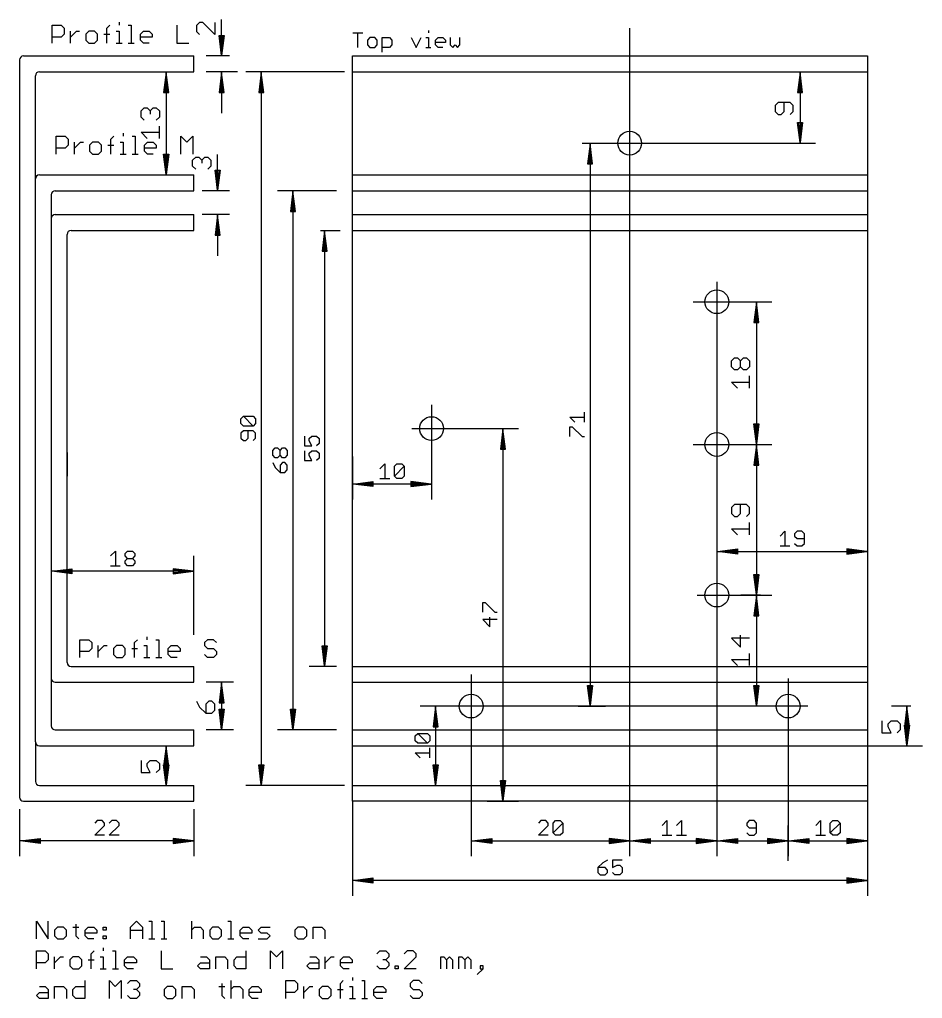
# Model space of a CAD drawing. Extents: x -27 to 87, y -25 to 99.
import ezdxf

# ---------------------------------------------------------------- set-up
doc = ezdxf.new("R2010")
doc.units = 0
for name, color, linetype in [('114', 213, 'CONTINUOUS'), ('20', 7, 'CONTINUOUS'), ('47', 140, 'CONTINUOUS')]:
    doc.layers.add(name, color=color, linetype=linetype)

msp = doc.modelspace()

# ---------------------------------------------------------------- linework, layer by layer
at = {"layer": '114'}
for p, q in [((15.0762, 96.9254), (16.309, 96.9254)), ((15.6926, 95.0762), (15.6926, 96.9254)), ((17.226, 96.309), (16.9178, 96.0008)), ((17.8424, 96.309), (17.226, 96.309)), ((18.1506, 96.0008), (17.8424, 96.309)), ((18.7593, 94.4598), (18.7593, 96.309)), ((18.7593, 96.309), (19.6839, 96.309)), ((19.6839, 96.309), (19.9921, 96.0008)), ((22.4425, 96.309), (23.0589, 95.0762)), ((23.0589, 95.0762), (23.6753, 96.309)), ((24.2841, 96.309), (24.5923, 96.309)), ((24.5923, 97.2336), (24.5923, 96.9254)), ((24.5923, 96.309), (24.5923, 95.0762)), ((25.5118, 96.0008), (25.82, 96.309)), ((25.82, 96.309), (26.4364, 96.309)), ((26.4364, 96.309), (26.7446, 96.0008)), ((27.3533, 96.309), (27.3533, 95.3844)), ((28.5861, 95.3844), (28.5861, 96.309)), ((16.9178, 96.0008), (16.9178, 95.3844)), ((16.9178, 95.3844), (17.226, 95.0762)), ((17.226, 95.0762), (17.8424, 95.0762)), ((17.8424, 95.0762), (18.1506, 95.3844)), ((18.1506, 95.3844), (18.1506, 96.0008)), ((19.6839, 95.0762), (18.7593, 95.0762)), ((19.9921, 95.3844), (19.6839, 95.0762)), ((19.9921, 96.0008), (19.9921, 95.3844)), ((24.2841, 95.0762), (24.9005, 95.0762)), ((25.5118, 95.3844), (25.5118, 96.0008)), ((26.7446, 95.6926), (25.5118, 95.6926)), ((25.82, 95.0762), (25.5118, 95.3844)), ((26.4364, 95.0762), (25.82, 95.0762)), ((26.7446, 96.0008), (26.7446, 95.6926)), ((27.3533, 95.3844), (27.6615, 95.0762)), ((27.6615, 95.0762), (27.9697, 95.3844)), ((27.9697, 95.3844), (28.2779, 95.0762)), ((28.2779, 95.0762), (28.5861, 95.3844))]:
    msp.add_line(p, q, dxfattribs=at)
at = {"layer": '20'}
for p, q in [((-26.5, 94), (-5, 94)), ((-5, 92), (-5, 94)), ((15, 92), (15, 94)), ((15, 94), (80, 94)), ((80, 94), (80, 92)), ((-27, 93.5), (-27, 0.5)), ((-25, 78.5), (-25, 91.5)), ((-24.5, 92), (-5, 92)), ((15, 2), (15, 92)), ((15, 92), (80, 92)), ((80, 92), (80, 2)), ((-25, 7.5), (-25, 78.5)), ((-24.5, 79), (-5, 79)), ((-5, 77), (-5, 79)), ((15, 79), (80, 79)), ((-22.5, 77), (-5, 77)), ((15, 77), (80, 77)), ((-23, 76.5), (-23, 73.5)), ((-23, 73.5), (-23, 15.5)), ((-22.5, 74), (-5, 74)), ((-5, 72), (-5, 74)), ((15, 74), (80, 74)), ((-20.5, 72), (-5, 72)), ((15, 72), (80, 72)), ((-21, 44), (-21, 71.5)), ((-21, 44), (-21, 43)), ((-21, 43), (-21, 44)), ((-21, 43), (-21, 41)), ((-21, 41), (-21, 43)), ((-21, 17.5), (-21, 41)), ((-20.5, 17), (-5, 17)), ((-5, 15), (-5, 17)), ((15, 17), (80, 17)), ((-23, 15.5), (-23, 9.5)), ((-22.5, 15), (-5, 15)), ((15, 15), (80, 15)), ((-22.5, 9), (-5, 9)), ((-5, 7), (-5, 9)), ((15, 9), (80, 9)), ((-25, 7.5), (-25, 2.5)), ((-24.5, 7), (-5, 7)), ((15, 7), (80, 7)), ((-24.5, 2), (-5, 2)), ((-5, 0), (-5, 2)), ((15, 0), (15, 2)), ((15, 2), (80, 2)), ((80, 2), (80, 0)), ((-26.5, 0), (-5, 0)), ((80, 0), (15, 0))]:
    msp.add_line(p, q, dxfattribs=at)
for centre in [(50, 83), (61, 63), (25, 47), (61, 45), (61, 26), (30, 12), (70, 12)]:
    msp.add_circle(centre, 1.5, dxfattribs=at)
for centre, start, end in [((-26.5, 93.5), 90, 180), ((-24.5, 91.5), 90, 180), ((-24.5, 78.5), 90, 180), ((-22.5, 76.5), 90, 180), ((-22.5, 73.5), 90, 180), ((-20.5, 71.5), 90, 180), ((-20.5, 17.5), 180, 270), ((-22.5, 15.5), 180, 270), ((-22.5, 9.5), 180, 270), ((-24.5, 7.5), 180, 270), ((-24.5, 2.5), 180, 270), ((-26.5, 0.5), 180, 270)]:
    msp.add_arc(centre, 0.5, start, end, dxfattribs=at)
at = {"layer": '47'}
for p, q in [((-22.873, 95.627), (-22.873, 97.8749)), ((-22.873, 97.8749), (-21.749, 97.8749)), ((-21.749, 97.8749), (-21.3744, 97.5003)), ((-15.9761, 97.5003), (-15.6015, 97.8749)), ((-14.4415, 98.2496), (-14.4415, 97.8749)), ((-13.2815, 97.8749), (-12.9068, 97.8749)), ((-12.9068, 97.8749), (-12.9068, 95.627)), ((-7.1429, 97.8749), (-7.1429, 95.627)), ((-4.2722, 98.2341), (-4.6554, 97.851)), ((-4.6554, 97.851), (-4.6554, 97.0847)), ((-3.8891, 98.2341), (-4.2722, 98.2341)), ((-2.3566, 96.7016), (-3.8891, 98.2341)), ((-2.3566, 98.2341), (-2.3566, 96.7016)), ((-1.5, 94.065), (-1.5, 98.5905)), ((-21.749, 96.3763), (-22.873, 96.3763)), ((-21.3744, 96.751), (-21.749, 96.3763)), ((-21.3744, 97.5003), (-21.3744, 96.751)), ((-20.571, 95.627), (-20.571, 97.1256)), ((-20.571, 96.3763), (-19.8217, 97.1256)), ((-19.8217, 97.1256), (-19.4471, 97.1256)), ((-18.2781, 97.1256), (-18.6527, 96.751)), ((-18.6527, 96.751), (-18.6527, 96.0017)), ((-17.5288, 97.1256), (-18.2781, 97.1256)), ((-17.1541, 96.751), (-17.5288, 97.1256)), ((-17.1541, 96.0017), (-17.1541, 96.751)), ((-16.3508, 96.751), (-15.6015, 96.751)), ((-15.9761, 95.627), (-15.9761, 97.5003)), ((-14.8161, 97.1256), (-14.4415, 97.1256)), ((-14.4415, 97.1256), (-14.4415, 95.627)), ((-11.7468, 96.751), (-11.3722, 97.1256)), ((-11.7468, 96.0017), (-11.7468, 96.751)), ((-10.2482, 96.3763), (-11.7468, 96.3763)), ((-11.3722, 97.1256), (-10.6229, 97.1256)), ((-10.6229, 97.1256), (-10.2482, 96.751)), ((-10.2482, 96.751), (-10.2482, 96.3763)), ((-4.6554, 97.0847), (-4.2722, 96.7016)), ((-1.5, 94.065), (-1.8192, 96.6)), ((-1.8192, 96.6), (-1.1808, 96.6)), ((-1.5, 94.065), (-1.76, 96.6)), ((-1.5, 94.065), (-1.63, 96.6)), ((-1.1808, 96.6), (-1.5, 94.065)), ((-1.37, 96.6), (-1.5, 94.065)), ((-1.24, 96.6), (-1.5, 94.065)), ((50, 97.5), (50, -6.95)), ((-18.6527, 96.0017), (-18.2781, 95.627)), ((-18.2781, 95.627), (-17.5288, 95.627)), ((-17.5288, 95.627), (-17.1541, 96.0017)), ((-14.8161, 95.627), (-14.0668, 95.627)), ((-13.2815, 95.627), (-12.5322, 95.627)), ((-11.3722, 95.627), (-11.7468, 96.0017)), ((-10.6229, 95.627), (-11.3722, 95.627)), ((-7.1429, 95.627), (-5.6443, 95.627)), ((-0.5, 94), (-3.45, 94)), ((-15.5, 92), (-6.55, 92)), ((-8.5, 91.935), (-8.8192, 89.4)), ((-8.5, 91.935), (-8.76, 89.4)), ((-8.5, 91.935), (-8.63, 89.4)), ((-8.5, 91.935), (-8.5, 79.065)), ((-8.1808, 89.4), (-8.5, 91.935)), ((-8.37, 89.4), (-8.5, 91.935)), ((-8.24, 89.4), (-8.5, 91.935)), ((0.5, 92), (-3.45, 92)), ((-1.5, 91.935), (-1.8192, 89.4)), ((-1.5, 91.935), (-1.76, 89.4)), ((-1.5, 91.935), (-1.63, 89.4)), ((-1.5, 91.935), (-1.5, 86.8)), ((-1.1808, 89.4), (-1.5, 91.935)), ((-1.37, 89.4), (-1.5, 91.935)), ((-1.24, 89.4), (-1.5, 91.935)), ((14, 92), (1.55, 92)), ((3.5, 91.935), (3.1808, 89.4)), ((3.5, 91.935), (3.24, 89.4)), ((3.5, 91.935), (3.37, 89.4)), ((3.5, 91.935), (3.5, 2.065)), ((3.8192, 89.4), (3.5, 91.935)), ((3.63, 89.4), (3.5, 91.935)), ((3.76, 89.4), (3.5, 91.935)), ((54, 92), (73.45, 92)), ((71.5, 91.935), (71.1808, 89.4)), ((71.5, 91.935), (71.24, 89.4)), ((71.5, 91.935), (71.37, 89.4)), ((71.5, 91.935), (71.5, 83.065)), ((71.8192, 89.4), (71.5, 91.935)), ((71.63, 89.4), (71.5, 91.935)), ((71.76, 89.4), (71.5, 91.935)), ((-8.8192, 89.4), (-8.1808, 89.4)), ((-1.8192, 89.4), (-1.1808, 89.4)), ((3.1808, 89.4), (3.8192, 89.4)), ((71.1808, 89.4), (71.8192, 89.4)), ((68.7278, 88.1389), (68.3446, 87.7557)), ((68.3446, 87.7557), (68.3446, 86.9895)), ((70.2603, 88.1389), (68.7278, 88.1389)), ((69.494, 86.9895), (69.494, 88.1389)), ((70.6434, 87.7557), (70.2603, 88.1389)), ((70.6434, 86.9895), (70.6434, 87.7557)), ((-11.6554, 87.0625), (-11.2722, 87.4456)), ((-11.6554, 86.2962), (-11.6554, 87.0625)), ((-11.2722, 87.4456), (-10.8891, 87.4456)), ((-10.8891, 87.4456), (-10.506, 87.0625)), ((-10.506, 87.0625), (-10.1229, 87.4456)), ((-10.506, 87.0625), (-10.506, 86.6793)), ((-10.1229, 87.4456), (-9.7397, 87.4456)), ((-9.7397, 87.4456), (-9.3566, 87.0625)), ((-9.3566, 87.0625), (-9.3566, 86.2962)), ((68.3446, 86.9895), (68.7278, 86.6064)), ((68.7278, 86.6064), (69.1109, 86.6064)), ((69.1109, 86.6064), (69.494, 86.9895)), ((70.2603, 86.6064), (70.6434, 86.9895)), ((-11.2722, 85.9131), (-11.6554, 86.2962)), ((-9.3566, 86.2962), (-9.7397, 85.9131)), ((71.5, 83.065), (71.1808, 85.6)), ((71.1808, 85.6), (71.8192, 85.6)), ((71.5, 83.065), (71.24, 85.6)), ((71.5, 83.065), (71.37, 85.6)), ((71.8192, 85.6), (71.5, 83.065)), ((71.63, 85.6), (71.5, 83.065)), ((71.76, 85.6), (71.5, 83.065)), ((-13.9415, 84.2496), (-13.9415, 83.8749)), ((-10.8891, 83.6111), (-11.6554, 84.3774)), ((-11.6554, 84.3774), (-9.3566, 84.3774)), ((-9.3566, 83.6111), (-9.3566, 85.1436)), ((-22.373, 81.627), (-22.373, 83.8749)), ((-22.373, 83.8749), (-21.249, 83.8749)), ((-21.249, 83.8749), (-20.8744, 83.5003)), ((-20.8744, 82.751), (-21.249, 82.3763)), ((-20.8744, 83.5003), (-20.8744, 82.751)), ((-20.071, 81.627), (-20.071, 83.1256)), ((-20.071, 82.3763), (-19.3217, 83.1256)), ((-19.3217, 83.1256), (-18.9471, 83.1256)), ((-17.7781, 83.1256), (-18.1527, 82.751)), ((-18.1527, 82.751), (-18.1527, 82.0017)), ((-17.0288, 83.1256), (-17.7781, 83.1256)), ((-16.6541, 82.751), (-17.0288, 83.1256)), ((-16.6541, 82.0017), (-16.6541, 82.751)), ((-15.8508, 82.751), (-15.1015, 82.751)), ((-15.4761, 83.5003), (-15.1015, 83.8749)), ((-15.4761, 81.627), (-15.4761, 83.5003)), ((-14.3161, 83.1256), (-13.9415, 83.1256)), ((-13.9415, 83.1256), (-13.9415, 81.627)), ((-12.7815, 83.8749), (-12.4068, 83.8749)), ((-12.4068, 83.8749), (-12.4068, 81.627)), ((-11.2468, 82.751), (-10.8722, 83.1256)), ((-11.2468, 82.0017), (-11.2468, 82.751)), ((-10.8722, 83.1256), (-10.1229, 83.1256)), ((-10.1229, 83.1256), (-9.7482, 82.751)), ((-9.7482, 82.751), (-9.7482, 82.3763)), ((-6.6429, 81.627), (-6.6429, 83.8749)), ((-6.6429, 83.8749), (-5.8936, 83.1256)), ((-5.8936, 83.1256), (-5.1443, 83.8749)), ((-5.1443, 83.8749), (-5.1443, 81.627)), ((44, 83), (73.45, 83)), ((44, 83), (46.95, 83)), ((45, 82.935), (44.6808, 80.4)), ((45, 82.935), (44.74, 80.4)), ((45, 82.935), (44.87, 80.4)), ((45, 82.935), (45, 12.065)), ((45.3192, 80.4), (45, 82.935)), ((45.13, 80.4), (45, 82.935)), ((45.26, 80.4), (45, 82.935)), ((-21.249, 82.3763), (-22.373, 82.3763)), ((-18.1527, 82.0017), (-17.7781, 81.627)), ((-17.7781, 81.627), (-17.0288, 81.627)), ((-17.0288, 81.627), (-16.6541, 82.0017)), ((-14.3161, 81.627), (-13.5668, 81.627)), ((-12.7815, 81.627), (-12.0322, 81.627)), ((-9.7482, 82.3763), (-11.2468, 82.3763)), ((-10.8722, 81.627), (-11.2468, 82.0017)), ((-10.1229, 81.627), (-10.8722, 81.627)), ((-8.5, 79.065), (-8.8192, 81.6)), ((-8.8192, 81.6), (-8.1808, 81.6)), ((-8.5, 79.065), (-8.76, 81.6)), ((-8.5, 79.065), (-8.63, 81.6)), ((-8.1808, 81.6), (-8.5, 79.065)), ((-8.37, 81.6), (-8.5, 79.065)), ((-8.24, 81.6), (-8.5, 79.065)), ((-2, 77.065), (-2, 81.5905)), ((-5.1554, 80.851), (-4.7722, 81.2341)), ((-5.1554, 80.0847), (-5.1554, 80.851)), ((-4.7722, 81.2341), (-4.3891, 81.2341)), ((-4.3891, 81.2341), (-4.006, 80.851)), ((-4.006, 80.851), (-3.6229, 81.2341)), ((-4.006, 80.851), (-4.006, 80.4679)), ((-3.6229, 81.2341), (-3.2397, 81.2341)), ((-3.2397, 81.2341), (-2.8566, 80.851)), ((-2.8566, 80.851), (-2.8566, 80.0847)), ((44.6808, 80.4), (45.3192, 80.4)), ((-4.7722, 79.7016), (-5.1554, 80.0847)), ((-2.8566, 80.0847), (-3.2397, 79.7016)), ((-2, 77.065), (-2.3192, 79.6)), ((-2.3192, 79.6), (-1.6808, 79.6)), ((-2, 77.065), (-2.26, 79.6)), ((-2, 77.065), (-2.13, 79.6)), ((-1.6808, 79.6), (-2, 77.065)), ((-1.87, 79.6), (-2, 77.065)), ((-1.74, 79.6), (-2, 77.065)), ((-16, 79), (-6.55, 79)), ((-0.5, 77), (-3.95, 77)), ((13, 77), (5.55, 77)), ((7.5, 76.935), (7.1808, 74.4)), ((7.5, 76.935), (7.24, 74.4)), ((7.5, 76.935), (7.37, 74.4)), ((7.5, 76.935), (7.5, 9.065)), ((7.8192, 74.4), (7.5, 76.935)), ((7.63, 74.4), (7.5, 76.935)), ((7.76, 74.4), (7.5, 76.935)), ((7.1808, 74.4), (7.8192, 74.4)), ((-0.5, 74), (-3.95, 74)), ((-2, 73.935), (-2.3192, 71.4)), ((-2, 73.935), (-2.26, 71.4)), ((-2, 73.935), (-2.13, 71.4)), ((-2, 73.935), (-2, 68.8)), ((-1.6808, 71.4), (-2, 73.935)), ((-1.87, 71.4), (-2, 73.935)), ((-1.74, 71.4), (-2, 73.935)), ((11, 72), (13.45, 72)), ((11.5, 71.935), (11.1808, 69.4)), ((11.5, 71.935), (11.24, 69.4)), ((11.5, 71.935), (11.37, 69.4)), ((11.5, 71.935), (11.5, 17.065)), ((11.8192, 69.4), (11.5, 71.935)), ((11.63, 69.4), (11.5, 71.935)), ((11.76, 69.4), (11.5, 71.935)), ((-2.3192, 71.4), (-1.6808, 71.4)), ((11.1808, 69.4), (11.8192, 69.4)), ((61, 65.5), (61, -6.95)), ((58, 63), (67.95, 63)), ((66, 62.935), (65.6808, 60.4)), ((66, 62.935), (65.74, 60.4)), ((66, 62.935), (65.87, 60.4)), ((66, 62.935), (66, 45.065)), ((66.3192, 60.4), (66, 62.935)), ((66.13, 60.4), (66, 62.935)), ((66.26, 60.4), (66, 62.935)), ((65.6808, 60.4), (66.3192, 60.4)), ((62.8446, 55.5625), (63.2278, 55.9456)), ((62.8446, 54.7962), (62.8446, 55.5625)), ((63.2278, 55.9456), (63.6109, 55.9456)), ((63.6109, 55.9456), (63.994, 55.5625)), ((63.994, 55.5625), (64.3771, 55.9456)), ((63.994, 54.7962), (63.994, 55.5625)), ((64.3771, 55.9456), (64.7603, 55.9456)), ((64.7603, 55.9456), (65.1434, 55.5625)), ((65.1434, 55.5625), (65.1434, 54.7962)), ((63.2278, 54.4131), (62.8446, 54.7962)), ((63.6109, 54.4131), (63.2278, 54.4131)), ((63.994, 54.7962), (63.6109, 54.4131)), ((64.3771, 54.4131), (63.994, 54.7962)), ((64.7603, 54.4131), (64.3771, 54.4131)), ((65.1434, 54.7962), (64.7603, 54.4131)), ((65.1434, 52.1111), (65.1434, 53.6436)), ((63.6109, 52.1111), (62.8446, 52.8774)), ((62.8446, 52.8774), (65.1434, 52.8774)), ((25, 50), (25, 38.05)), ((0.9446, 48.2491), (1.2528, 48.5573)), ((0.9446, 47.6327), (0.9446, 48.2491)), ((1.2528, 48.5573), (2.4856, 48.5573)), ((2.4856, 47.3245), (1.2528, 48.5573)), ((2.4856, 48.5573), (2.7938, 48.2491)), ((2.7938, 48.2491), (2.7938, 47.6327)), ((43.061, 47.8245), (42.4446, 48.4409)), ((42.4446, 48.4409), (44.2938, 48.4409)), ((44.2938, 47.8245), (44.2938, 49.0573)), ((1.2528, 47.3245), (0.9446, 47.6327)), ((2.4856, 47.3245), (1.2528, 47.3245)), ((2.7938, 47.6327), (2.4856, 47.3245)), ((22.5, 47), (35.95, 47)), ((34, 46.935), (33.6808, 44.4)), ((34, 46.935), (33.74, 44.4)), ((34, 46.935), (33.87, 44.4)), ((34, 46.935), (34, 0.065)), ((34.3192, 44.4), (34, 46.935)), ((34.13, 44.4), (34, 46.935)), ((34.26, 44.4), (34, 46.935)), ((42.4446, 45.9829), (42.4446, 47.2157)), ((42.4446, 47.2157), (42.7528, 47.2157)), ((42.7528, 47.2157), (43.9856, 45.9829)), ((66, 45.065), (65.6808, 47.6)), ((65.6808, 47.6), (66.3192, 47.6)), ((66, 45.065), (65.74, 47.6)), ((66, 45.065), (65.87, 47.6)), ((66.3192, 47.6), (66, 45.065)), ((66.13, 47.6), (66, 45.065)), ((66.26, 47.6), (66, 45.065)), ((1.2528, 46.7157), (0.9446, 46.4075)), ((0.9446, 46.4075), (0.9446, 45.7911)), ((0.9446, 45.7911), (1.2528, 45.4829)), ((2.4856, 46.7157), (1.2528, 46.7157)), ((1.561, 45.4829), (1.8692, 45.7911)), ((1.8692, 45.7911), (1.8692, 46.7157)), ((2.7938, 46.4075), (2.4856, 46.7157)), ((2.4856, 45.4829), (2.7938, 45.7911)), ((2.7938, 45.7911), (2.7938, 46.4075)), ((8.9446, 46.0573), (8.9446, 44.8245)), ((9.561, 45.7491), (9.8692, 46.0573)), ((9.561, 45.4409), (9.561, 45.7491)), ((9.8692, 46.0573), (10.4856, 46.0573)), ((10.4856, 46.0573), (10.7938, 45.7491)), ((10.7938, 45.7491), (10.7938, 45.1327)), ((43.9856, 45.9829), (44.2938, 45.9829)), ((1.2528, 45.4829), (1.561, 45.4829)), ((4.9446, 44.2491), (5.2528, 44.5573)), ((5.2528, 44.5573), (5.561, 44.5573)), ((5.561, 44.5573), (5.8692, 44.2491)), ((5.8692, 44.2491), (6.1774, 44.5573)), ((6.1774, 44.5573), (6.4856, 44.5573)), ((6.4856, 44.5573), (6.7938, 44.2491)), ((8.9446, 44.8245), (9.8692, 44.8245)), ((9.8692, 44.8245), (9.561, 45.4409)), ((10.7938, 45.1327), (10.4856, 44.8245)), ((58, 45), (67.95, 45)), ((58.5, 45), (67.95, 45)), ((61, 44.5), (61, 29.55)), ((66, 44.935), (65.6808, 42.4)), ((66, 44.935), (65.74, 42.4)), ((66, 44.935), (65.87, 42.4)), ((66, 44.935), (66, 26.065)), ((66.3192, 42.4), (66, 44.935)), ((66.13, 42.4), (66, 44.935)), ((66.26, 42.4), (66, 44.935)), ((4.9446, 43.6327), (4.9446, 44.2491)), ((5.2528, 43.3245), (4.9446, 43.6327)), ((5.561, 43.3245), (5.2528, 43.3245)), ((5.8692, 43.6327), (5.561, 43.3245)), ((5.8692, 43.6327), (5.8692, 44.2491)), ((6.1774, 43.3245), (5.8692, 43.6327)), ((6.4856, 43.3245), (6.1774, 43.3245)), ((6.7938, 43.6327), (6.4856, 43.3245)), ((6.7938, 44.2491), (6.7938, 43.6327)), ((8.9446, 44.2157), (8.9446, 42.9829)), ((9.561, 43.9075), (9.8692, 44.2157)), ((9.561, 43.5993), (9.561, 43.9075)), ((9.8692, 42.9829), (9.561, 43.5993)), ((9.8692, 44.2157), (10.4856, 44.2157)), ((10.4856, 44.2157), (10.7938, 43.9075)), ((10.7938, 43.2911), (10.4856, 42.9829)), ((10.7938, 43.9075), (10.7938, 43.2911)), ((15, 43.5), (15, 38.05)), ((33.6808, 44.4), (34.3192, 44.4)), ((4.9446, 42.7157), (5.2528, 42.0993)), ((5.2528, 42.0993), (5.8692, 41.4829)), ((6.1774, 42.7157), (5.8692, 42.4075)), ((5.8692, 42.4075), (5.8692, 41.4829)), ((6.4856, 42.7157), (6.1774, 42.7157)), ((6.7938, 42.4075), (6.4856, 42.7157)), ((6.7938, 41.7911), (6.7938, 42.4075)), ((8.9446, 42.9829), (9.8692, 42.9829)), ((18.4829, 41.939), (19.0993, 42.5554)), ((19.0993, 42.5554), (19.0993, 40.7062)), ((20.3245, 42.2472), (20.6327, 42.5554)), ((20.3245, 41.0144), (20.3245, 42.2472)), ((20.3245, 41.0144), (21.5573, 42.2472)), ((20.6327, 42.5554), (21.2491, 42.5554)), ((21.2491, 42.5554), (21.5573, 42.2472)), ((21.5573, 42.2472), (21.5573, 41.0144)), ((65.6808, 42.4), (66.3192, 42.4)), ((5.8692, 41.4829), (6.4856, 41.4829)), ((6.4856, 41.4829), (6.7938, 41.7911)), ((20.6327, 40.7062), (20.3245, 41.0144)), ((21.5573, 41.0144), (21.2491, 40.7062)), ((15.065, 40), (17.6, 40.3192)), ((15.065, 40), (17.6, 40.26)), ((15.065, 40), (17.6, 40.13)), ((24.935, 40), (15.065, 40)), ((17.6, 39.6808), (15.065, 40)), ((17.6, 39.87), (15.065, 40)), ((17.6, 39.74), (15.065, 40)), ((17.6, 40.3192), (17.6, 39.6808)), ((18.4829, 40.7062), (19.7157, 40.7062)), ((21.2491, 40.7062), (20.6327, 40.7062)), ((24.935, 40), (22.4, 40.3192)), ((22.4, 40.3192), (22.4, 39.6808)), ((24.935, 40), (22.4, 40.26)), ((24.935, 40), (22.4, 40.13)), ((22.4, 39.6808), (24.935, 40)), ((22.4, 39.87), (24.935, 40)), ((22.4, 39.74), (24.935, 40)), ((80, 39.5), (80, 29.55)), ((63.2278, 37.4456), (62.8446, 37.0625)), ((62.8446, 37.0625), (62.8446, 36.2962)), ((64.7603, 37.4456), (63.2278, 37.4456)), ((63.994, 36.2962), (63.994, 37.4456)), ((65.1434, 37.0625), (64.7603, 37.4456)), ((65.1434, 36.2962), (65.1434, 37.0625)), ((62.8446, 36.2962), (63.2278, 35.9131)), ((63.2278, 35.9131), (63.6109, 35.9131)), ((63.6109, 35.9131), (63.994, 36.2962)), ((64.7603, 35.9131), (65.1434, 36.2962)), ((65.1434, 33.6111), (65.1434, 35.1436)), ((63.6109, 33.6111), (62.8446, 34.3774)), ((62.8446, 34.3774), (65.1434, 34.3774)), ((68.9829, 33.439), (69.5993, 34.0554)), ((69.5993, 34.0554), (69.5993, 32.2062)), ((71.1327, 34.0554), (70.8245, 33.7472)), ((70.8245, 33.7472), (70.8245, 33.439)), ((70.8245, 33.439), (71.1327, 33.1308)), ((71.7491, 34.0554), (71.1327, 34.0554)), ((72.0573, 33.7472), (71.7491, 34.0554)), ((72.0573, 32.5144), (72.0573, 33.7472)), ((-23, 33), (-23, 27.05)), ((68.9829, 32.2062), (70.2157, 32.2062)), ((70.8245, 32.5144), (71.1327, 32.2062)), ((71.1327, 33.1308), (72.0573, 33.1308)), ((71.1327, 32.2062), (71.7491, 32.2062)), ((71.7491, 32.2062), (72.0573, 32.5144)), ((-15.5171, 30.939), (-14.9007, 31.5554)), ((-14.9007, 31.5554), (-14.9007, 29.7062)), ((-13.6755, 31.2472), (-13.3673, 31.5554)), ((-13.6755, 30.939), (-13.6755, 31.2472)), ((-13.3673, 30.6308), (-13.6755, 30.939)), ((-13.3673, 31.5554), (-12.7509, 31.5554)), ((-12.7509, 31.5554), (-12.4427, 31.2472)), ((-12.4427, 30.939), (-12.7509, 30.6308)), ((-12.4427, 31.2472), (-12.4427, 30.939)), ((-5, 21), (-5, 30.95)), ((61.065, 31.5), (63.6, 31.8192)), ((61.065, 31.5), (63.6, 31.76)), ((61.065, 31.5), (63.6, 31.63)), ((61.065, 31.5), (79.935, 31.5)), ((63.6, 31.1808), (61.065, 31.5)), ((63.6, 31.37), (61.065, 31.5)), ((63.6, 31.24), (61.065, 31.5)), ((63.6, 31.8192), (63.6, 31.1808)), ((79.935, 31.5), (77.4, 31.8192)), ((77.4, 31.8192), (77.4, 31.1808)), ((79.935, 31.5), (77.4, 31.76)), ((79.935, 31.5), (77.4, 31.63)), ((77.4, 31.1808), (79.935, 31.5)), ((77.4, 31.37), (79.935, 31.5)), ((77.4, 31.24), (79.935, 31.5)), ((-15.5171, 29.7062), (-14.2843, 29.7062)), ((-13.6755, 30.3226), (-13.3673, 30.6308)), ((-13.6755, 30.0144), (-13.6755, 30.3226)), ((-13.3673, 29.7062), (-13.6755, 30.0144)), ((-13.3673, 30.6308), (-12.7509, 30.6308)), ((-12.7509, 29.7062), (-13.3673, 29.7062)), ((-12.7509, 30.6308), (-12.4427, 30.3226)), ((-12.4427, 30.0144), (-12.7509, 29.7062)), ((-12.4427, 30.3226), (-12.4427, 30.0144)), ((-22.935, 29), (-20.4, 29.3192)), ((-22.935, 29), (-20.4, 29.26)), ((-22.935, 29), (-20.4, 29.13)), ((-5.065, 29), (-22.935, 29)), ((-20.4, 28.6808), (-22.935, 29)), ((-20.4, 28.87), (-22.935, 29)), ((-20.4, 28.74), (-22.935, 29)), ((-20.4, 29.3192), (-20.4, 28.6808)), ((-5.065, 29), (-7.6, 29.3192)), ((-7.6, 29.3192), (-7.6, 28.6808)), ((-5.065, 29), (-7.6, 29.26)), ((-5.065, 29), (-7.6, 29.13)), ((-7.6, 28.6808), (-5.065, 29)), ((-7.6, 28.87), (-5.065, 29)), ((-7.6, 28.74), (-5.065, 29)), ((66, 26.065), (65.6808, 28.6)), ((65.6808, 28.6), (66.3192, 28.6)), ((66, 26.065), (65.74, 28.6)), ((66, 26.065), (65.87, 28.6)), ((66.3192, 28.6), (66, 26.065)), ((66.13, 28.6), (66, 26.065)), ((66.26, 28.6), (66, 26.065)), ((58.5, 26), (67.95, 26)), ((66.5, 26), (64.05, 26)), ((66, 25.935), (65.6808, 23.4)), ((66, 25.935), (65.74, 23.4)), ((66, 25.935), (65.87, 23.4)), ((66, 25.935), (66, 12.065)), ((66.3192, 23.4), (66, 25.935)), ((66.13, 23.4), (66, 25.935)), ((66.26, 23.4), (66, 25.935)), ((31.4701, 23.8499), (31.4701, 25.0488)), ((31.4701, 25.0488), (31.7698, 25.0488)), ((31.7698, 25.0488), (32.9687, 23.8499)), ((32.9687, 23.8499), (33.2684, 23.8499)), ((33.2684, 22.9075), (31.4701, 22.9075)), ((31.4701, 22.9075), (32.3692, 22.0083)), ((32.3692, 22.0083), (32.3692, 23.2072)), ((50, 22.5), (50, -6.95)), ((61, 22.5), (61, -6.95)), ((65.6808, 23.4), (66.3192, 23.4)), ((-19.373, 18.127), (-19.373, 20.3749)), ((-19.373, 20.3749), (-18.249, 20.3749)), ((-18.249, 20.3749), (-17.8744, 20.0003)), ((-17.8744, 20.0003), (-17.8744, 19.251)), ((-12.4761, 20.0003), (-12.1015, 20.3749)), ((-12.4761, 18.127), (-12.4761, 20.0003)), ((-10.9415, 20.7496), (-10.9415, 20.3749)), ((-9.7815, 20.3749), (-9.4068, 20.3749)), ((-9.4068, 20.3749), (-9.4068, 18.127)), ((-3.2683, 20.3749), (-3.6429, 20.0003)), ((-3.6429, 20.0003), (-3.6429, 19.6256)), ((-2.5189, 20.3749), (-3.2683, 20.3749)), ((-2.1443, 20.0003), (-2.5189, 20.3749)), ((65.1434, 20.5625), (62.8446, 20.5625)), ((62.8446, 20.5625), (63.994, 19.4131)), ((63.994, 19.4131), (63.994, 20.9456)), ((-18.249, 18.8763), (-19.373, 18.8763)), ((-17.8744, 19.251), (-18.249, 18.8763)), ((-17.071, 18.127), (-17.071, 19.6256)), ((-17.071, 18.8763), (-16.3217, 19.6256)), ((-16.3217, 19.6256), (-15.9471, 19.6256)), ((-14.7781, 19.6256), (-15.1527, 19.251)), ((-15.1527, 19.251), (-15.1527, 18.5017)), ((-14.0288, 19.6256), (-14.7781, 19.6256)), ((-13.6541, 19.251), (-14.0288, 19.6256)), ((-13.6541, 18.5017), (-13.6541, 19.251)), ((-12.8508, 19.251), (-12.1015, 19.251)), ((-11.3161, 19.6256), (-10.9415, 19.6256)), ((-10.9415, 19.6256), (-10.9415, 18.127)), ((-8.2468, 19.251), (-7.8722, 19.6256)), ((-8.2468, 18.5017), (-8.2468, 19.251)), ((-6.7482, 18.8763), (-8.2468, 18.8763)), ((-7.8722, 19.6256), (-7.1229, 19.6256)), ((-7.1229, 19.6256), (-6.7482, 19.251)), ((-6.7482, 19.251), (-6.7482, 18.8763)), ((-3.6429, 19.6256), (-3.2683, 19.251)), ((-3.2683, 19.251), (-2.5189, 19.251)), ((-2.5189, 19.251), (-2.1443, 18.8763)), ((-2.1443, 18.8763), (-2.1443, 18.5017)), ((11.5, 17.065), (11.1808, 19.6)), ((11.1808, 19.6), (11.8192, 19.6)), ((11.5, 17.065), (11.24, 19.6)), ((11.5, 17.065), (11.37, 19.6)), ((11.8192, 19.6), (11.5, 17.065)), ((11.63, 19.6), (11.5, 17.065)), ((11.76, 19.6), (11.5, 17.065)), ((65.1434, 17.1111), (65.1434, 18.6436)), ((-15.1527, 18.5017), (-14.7781, 18.127)), ((-14.7781, 18.127), (-14.0288, 18.127)), ((-14.0288, 18.127), (-13.6541, 18.5017)), ((-11.3161, 18.127), (-10.5668, 18.127)), ((-9.7815, 18.127), (-9.0322, 18.127)), ((-7.8722, 18.127), (-8.2468, 18.5017)), ((-7.1229, 18.127), (-7.8722, 18.127)), ((-3.2683, 18.127), (-3.6429, 18.5017)), ((-2.5189, 18.127), (-3.2683, 18.127)), ((-2.1443, 18.5017), (-2.5189, 18.127)), ((63.6109, 17.1111), (62.8446, 17.8774)), ((62.8446, 17.8774), (65.1434, 17.8774)), ((13, 17), (9.55, 17)), ((0, 15), (-3.45, 15)), ((-1.5, 14.935), (-1.8192, 12.4)), ((-1.5, 14.935), (-1.76, 12.4)), ((-1.5, 14.935), (-1.63, 12.4)), ((-1.5, 14.935), (-1.5, 9.065)), ((-1.1808, 12.4), (-1.5, 14.935)), ((-1.37, 12.4), (-1.5, 14.935)), ((-1.24, 12.4), (-1.5, 14.935)), ((30, 16), (30, -6.95)), ((70, 15.5), (70, -6.95)), ((45, 12.065), (44.6808, 14.6)), ((44.6808, 14.6), (45.3192, 14.6)), ((45, 12.065), (44.74, 14.6)), ((45, 12.065), (44.87, 14.6)), ((45.3192, 14.6), (45, 12.065)), ((45.13, 14.6), (45, 12.065)), ((45.26, 14.6), (45, 12.065)), ((66, 12.065), (65.6808, 14.6)), ((65.6808, 14.6), (66.3192, 14.6)), ((66, 12.065), (65.74, 14.6)), ((66, 12.065), (65.87, 14.6)), ((66.3192, 14.6), (66, 12.065)), ((66.13, 14.6), (66, 12.065)), ((66.26, 14.6), (66, 12.065)), ((-4.6554, 12.6389), (-4.2722, 11.8726)), ((-3.1229, 12.6389), (-3.506, 12.2557)), ((-2.7397, 12.6389), (-3.1229, 12.6389)), ((-2.3566, 12.2557), (-2.7397, 12.6389)), ((-1.8192, 12.4), (-1.1808, 12.4)), ((-4.2722, 11.8726), (-3.506, 11.1064)), ((-3.506, 12.2557), (-3.506, 11.1064)), ((-2.7397, 11.1064), (-2.3566, 11.4895)), ((-2.3566, 11.4895), (-2.3566, 12.2557)), ((-1.5, 9.065), (-1.8192, 11.6)), ((-1.8192, 11.6), (-1.1808, 11.6)), ((-1.5, 9.065), (-1.76, 11.6)), ((-1.5, 9.065), (-1.63, 11.6)), ((-1.1808, 11.6), (-1.5, 9.065)), ((-1.37, 11.6), (-1.5, 9.065)), ((-1.24, 11.6), (-1.5, 9.065)), ((7.5, 9.065), (7.1808, 11.6)), ((7.1808, 11.6), (7.8192, 11.6)), ((7.5, 9.065), (7.24, 11.6)), ((7.5, 9.065), (7.37, 11.6)), ((7.8192, 11.6), (7.5, 9.065)), ((7.63, 11.6), (7.5, 9.065)), ((7.76, 11.6), (7.5, 9.065)), ((72.5, 12), (23.55, 12)), ((25.5, 11.935), (25.1808, 9.4)), ((25.5, 11.935), (25.24, 9.4)), ((25.5, 11.935), (25.37, 9.4)), ((25.5, 11.935), (25.5, 2.065)), ((25.8192, 9.4), (25.5, 11.935)), ((25.63, 9.4), (25.5, 11.935)), ((25.76, 9.4), (25.5, 11.935)), ((43.5, 12), (46.95, 12)), ((72.5, 12), (64.05, 12)), ((85.5, 12), (83.05, 12)), ((85, 11.935), (84.6808, 9.4)), ((85, 11.935), (84.74, 9.4)), ((85, 11.935), (84.87, 9.4)), ((85, 11.935), (85, 7.065)), ((85.3192, 9.4), (85, 11.935)), ((85.13, 9.4), (85, 11.935)), ((85.26, 9.4), (85, 11.935)), ((-3.506, 11.1064), (-2.7397, 11.1064)), ((81.8446, 10.1389), (81.8446, 8.6064)), ((82.6109, 9.7557), (82.994, 10.1389)), ((82.994, 10.1389), (83.7603, 10.1389)), ((83.7603, 10.1389), (84.1434, 9.7557)), ((0, 9), (-3.45, 9)), ((13, 9), (5.55, 9)), ((25.1808, 9.4), (25.8192, 9.4)), ((82.6109, 9.3726), (82.6109, 9.7557)), ((82.994, 8.6064), (82.6109, 9.3726)), ((84.1434, 8.9895), (83.7603, 8.6064)), ((84.1434, 9.7557), (84.1434, 8.9895)), ((85, 7.065), (84.6808, 9.6)), ((84.6808, 9.6), (85.3192, 9.6)), ((84.6808, 9.4), (85.3192, 9.4)), ((85, 7.065), (84.74, 9.6)), ((85, 7.065), (84.87, 9.6)), ((85.3192, 9.6), (85, 7.065)), ((85.13, 9.6), (85, 7.065)), ((85.26, 9.6), (85, 7.065)), ((22.9446, 8.2491), (23.2528, 8.5573)), ((22.9446, 7.6327), (22.9446, 8.2491)), ((23.2528, 7.3245), (22.9446, 7.6327)), ((23.2528, 8.5573), (24.4856, 8.5573)), ((24.4856, 7.3245), (23.2528, 8.5573)), ((24.4856, 8.5573), (24.7938, 8.2491)), ((24.7938, 7.6327), (24.4856, 7.3245)), ((24.7938, 8.2491), (24.7938, 7.6327)), ((81.8446, 8.6064), (82.994, 8.6064)), ((-15.5, 7), (-6.55, 7)), ((-8.5, 6.935), (-8.8192, 4.4)), ((-8.5, 6.935), (-8.76, 4.4)), ((-8.5, 6.935), (-8.63, 4.4)), ((-8.5, 6.935), (-8.5, 2.065)), ((-8.1808, 4.4), (-8.5, 6.935)), ((-8.37, 4.4), (-8.5, 6.935)), ((-8.24, 4.4), (-8.5, 6.935)), ((24.4856, 7.3245), (23.2528, 7.3245)), ((24.7938, 5.4829), (24.7938, 6.7157)), ((77.5, 7), (86.95, 7)), ((-11.6554, 5.1389), (-11.6554, 3.6064)), ((-10.8891, 4.7557), (-10.506, 5.1389)), ((-10.506, 5.1389), (-9.7397, 5.1389)), ((-9.7397, 5.1389), (-9.3566, 4.7557)), ((23.561, 5.4829), (22.9446, 6.0993)), ((22.9446, 6.0993), (24.7938, 6.0993)), ((-10.8891, 4.3726), (-10.8891, 4.7557)), ((-10.506, 3.6064), (-10.8891, 4.3726)), ((-9.3566, 3.9895), (-9.7397, 3.6064)), ((-9.3566, 4.7557), (-9.3566, 3.9895)), ((-8.5, 2.065), (-8.8192, 4.6)), ((-8.8192, 4.6), (-8.1808, 4.6)), ((-8.8192, 4.4), (-8.1808, 4.4)), ((-8.5, 2.065), (-8.76, 4.6)), ((-8.5, 2.065), (-8.63, 4.6)), ((-8.1808, 4.6), (-8.5, 2.065)), ((-8.37, 4.6), (-8.5, 2.065)), ((-8.24, 4.6), (-8.5, 2.065)), ((3.5, 2.065), (3.1808, 4.6)), ((3.1808, 4.6), (3.8192, 4.6)), ((3.5, 2.065), (3.24, 4.6)), ((3.5, 2.065), (3.37, 4.6)), ((3.8192, 4.6), (3.5, 2.065)), ((3.63, 4.6), (3.5, 2.065)), ((3.76, 4.6), (3.5, 2.065)), ((25.5, 2.065), (25.1808, 4.6)), ((25.1808, 4.6), (25.8192, 4.6)), ((25.5, 2.065), (25.24, 4.6)), ((25.5, 2.065), (25.37, 4.6)), ((25.8192, 4.6), (25.5, 2.065)), ((25.63, 4.6), (25.5, 2.065)), ((25.76, 4.6), (25.5, 2.065)), ((-11.6554, 3.6064), (-10.506, 3.6064)), ((34, 0.065), (33.6808, 2.6)), ((33.6808, 2.6), (34.3192, 2.6)), ((34, 0.065), (33.74, 2.6)), ((34, 0.065), (33.87, 2.6)), ((34.3192, 2.6), (34, 0.065)), ((34.13, 2.6), (34, 0.065)), ((34.26, 2.6), (34, 0.065)), ((-16, 2), (-6.55, 2)), ((14, 2), (1.55, 2)), ((24.5, 2), (27.45, 2)), ((15, 0), (15, -11.95)), ((32, 0), (35.95, 0)), ((80, 0), (80, -11.95)), ((-27, -1), (-27, -6.95)), ((-5, -1), (-5, -6.95)), ((80, -1), (80, -6.95)), ((-17.2089, -2.4446), (-17.5171, -2.7528)), ((-16.5925, -2.4446), (-17.2089, -2.4446)), ((-16.2843, -2.7528), (-16.5925, -2.4446)), ((-15.3673, -2.4446), (-15.6755, -2.7528)), ((-14.7509, -2.4446), (-15.3673, -2.4446)), ((-14.4427, -2.7528), (-14.7509, -2.4446)), ((38.7911, -2.4446), (38.4829, -2.7528)), ((39.4075, -2.4446), (38.7911, -2.4446)), ((39.7157, -2.7528), (39.4075, -2.4446)), ((40.3245, -2.7528), (40.6327, -2.4446)), ((40.6327, -2.4446), (41.2491, -2.4446)), ((41.2491, -2.4446), (41.5573, -2.7528)), ((54.09, -3.061), (54.7064, -2.4446)), ((54.7064, -2.4446), (54.7064, -4.2938)), ((55.9316, -3.061), (56.548, -2.4446)), ((56.548, -2.4446), (56.548, -4.2938)), ((65.0855, -2.4446), (64.7773, -2.7528)), ((65.7019, -2.4446), (65.0855, -2.4446)), ((66.0101, -2.7528), (65.7019, -2.4446)), ((73.4829, -3.061), (74.0993, -2.4446)), ((74.0993, -2.4446), (74.0993, -4.2938)), ((75.3245, -2.7528), (75.6327, -2.4446)), ((75.6327, -2.4446), (76.2491, -2.4446)), ((76.2491, -2.4446), (76.5573, -2.7528)), ((-17.5171, -4.2938), (-16.2843, -3.061)), ((-16.2843, -3.061), (-16.2843, -2.7528)), ((-15.6755, -4.2938), (-14.4427, -3.061)), ((-14.4427, -3.061), (-14.4427, -2.7528)), ((38.4829, -4.2938), (39.7157, -3.061)), ((39.7157, -3.061), (39.7157, -2.7528)), ((40.3245, -3.9856), (40.3245, -2.7528)), ((40.3245, -3.9856), (41.5573, -2.7528)), ((41.5573, -2.7528), (41.5573, -3.9856)), ((64.7773, -2.7528), (64.7773, -3.061)), ((64.7773, -3.061), (65.0855, -3.3692)), ((65.0855, -3.3692), (66.0101, -3.3692)), ((66.0101, -3.9856), (66.0101, -2.7528)), ((70, -7.5), (70, -3.05)), ((75.3245, -3.9856), (75.3245, -2.7528)), ((75.3245, -3.9856), (76.5573, -2.7528)), ((76.5573, -2.7528), (76.5573, -3.9856)), ((-26.935, -5), (-24.4, -4.6808)), ((-26.935, -5), (-24.4, -4.74)), ((-26.935, -5), (-24.4, -4.87)), ((-24.4, -4.6808), (-24.4, -5.3192)), ((-16.2843, -4.2938), (-17.5171, -4.2938)), ((-14.4427, -4.2938), (-15.6755, -4.2938)), ((-5.065, -5), (-7.6, -4.6808)), ((-7.6, -4.6808), (-7.6, -5.3192)), ((-5.065, -5), (-7.6, -4.74)), ((-5.065, -5), (-7.6, -4.87)), ((30.065, -5), (32.6, -4.6808)), ((30.065, -5), (32.6, -4.74)), ((30.065, -5), (32.6, -4.87)), ((32.6, -4.6808), (32.6, -5.3192)), ((39.7157, -4.2938), (38.4829, -4.2938)), ((40.6327, -4.2938), (40.3245, -3.9856)), ((41.2491, -4.2938), (40.6327, -4.2938)), ((41.5573, -3.9856), (41.2491, -4.2938)), ((49.935, -5), (47.4, -4.6808)), ((47.4, -4.6808), (47.4, -5.3192)), ((49.935, -5), (47.4, -4.74)), ((49.935, -5), (47.4, -4.87)), ((50.065, -5), (52.6, -4.6808)), ((50.065, -5), (52.6, -4.74)), ((50.065, -5), (52.6, -4.87)), ((52.6, -4.6808), (52.6, -5.3192)), ((54.09, -4.2938), (55.3228, -4.2938)), ((55.9316, -4.2938), (57.1644, -4.2938)), ((60.935, -5), (58.4, -4.6808)), ((58.4, -4.6808), (58.4, -5.3192)), ((60.935, -5), (58.4, -4.74)), ((60.935, -5), (58.4, -4.87)), ((61.065, -5), (63.6, -4.6808)), ((61.065, -5), (63.6, -4.74)), ((61.065, -5), (63.6, -4.87)), ((63.6, -4.6808), (63.6, -5.3192)), ((64.7773, -3.9856), (65.0855, -4.2938)), ((65.0855, -4.2938), (65.7019, -4.2938)), ((65.7019, -4.2938), (66.0101, -3.9856)), ((69.935, -5), (67.4, -4.6808)), ((67.4, -4.6808), (67.4, -5.3192)), ((69.935, -5), (67.4, -4.74)), ((69.935, -5), (67.4, -4.87)), ((70.065, -5), (72.6, -4.6808)), ((70.065, -5), (72.6, -4.74)), ((70.065, -5), (72.6, -4.87)), ((72.6, -4.6808), (72.6, -5.3192)), ((73.4829, -4.2938), (74.7157, -4.2938)), ((75.6327, -4.2938), (75.3245, -3.9856)), ((76.2491, -4.2938), (75.6327, -4.2938)), ((76.5573, -3.9856), (76.2491, -4.2938)), ((79.935, -5), (77.4, -4.6808)), ((77.4, -4.6808), (77.4, -5.3192)), ((79.935, -5), (77.4, -4.74)), ((79.935, -5), (77.4, -4.87)), ((-5.065, -5), (-26.935, -5)), ((-24.4, -5.3192), (-26.935, -5)), ((-24.4, -5.13), (-26.935, -5)), ((-24.4, -5.26), (-26.935, -5)), ((-7.6, -5.3192), (-5.065, -5)), ((-7.6, -5.13), (-5.065, -5)), ((-7.6, -5.26), (-5.065, -5)), ((30.065, -5), (49.935, -5)), ((32.6, -5.3192), (30.065, -5)), ((32.6, -5.13), (30.065, -5)), ((32.6, -5.26), (30.065, -5)), ((47.4, -5.3192), (49.935, -5)), ((47.4, -5.13), (49.935, -5)), ((47.4, -5.26), (49.935, -5)), ((50.065, -5), (60.935, -5)), ((52.6, -5.3192), (50.065, -5)), ((52.6, -5.13), (50.065, -5)), ((52.6, -5.26), (50.065, -5)), ((58.4, -5.3192), (60.935, -5)), ((58.4, -5.13), (60.935, -5)), ((58.4, -5.26), (60.935, -5)), ((61.065, -5), (69.935, -5)), ((63.6, -5.3192), (61.065, -5)), ((63.6, -5.13), (61.065, -5)), ((63.6, -5.26), (61.065, -5)), ((67.4, -5.3192), (69.935, -5)), ((67.4, -5.13), (69.935, -5)), ((67.4, -5.26), (69.935, -5)), ((70.065, -5), (79.935, -5)), ((72.6, -5.3192), (70.065, -5)), ((72.6, -5.13), (70.065, -5)), ((72.6, -5.26), (70.065, -5)), ((77.4, -5.3192), (79.935, -5)), ((77.4, -5.13), (79.935, -5)), ((77.4, -5.26), (79.935, -5)), ((46.5993, -7.7528), (45.9829, -8.3692)), ((45.9829, -8.3692), (45.9829, -8.9856)), ((46.9075, -8.3692), (45.9829, -8.3692)), ((47.2157, -7.4446), (46.5993, -7.7528)), ((47.2157, -8.6774), (46.9075, -8.3692)), ((49.0573, -7.4446), (47.8245, -7.4446)), ((47.8245, -7.4446), (47.8245, -8.3692)), ((47.8245, -8.3692), (48.4409, -8.061)), ((48.4409, -8.061), (48.7491, -8.061)), ((48.7491, -8.061), (49.0573, -8.3692)), ((49.0573, -8.3692), (49.0573, -8.9856)), ((15.065, -10), (17.6, -9.6808)), ((15.065, -10), (17.6, -9.74)), ((15.065, -10), (17.6, -9.87)), ((17.6, -9.6808), (17.6, -10.3192)), ((45.9829, -8.9856), (46.2911, -9.2938)), ((46.2911, -9.2938), (46.9075, -9.2938)), ((46.9075, -9.2938), (47.2157, -8.9856)), ((47.2157, -8.9856), (47.2157, -8.6774)), ((48.1327, -9.2938), (47.8245, -8.9856)), ((48.7491, -9.2938), (48.1327, -9.2938)), ((49.0573, -8.9856), (48.7491, -9.2938)), ((79.935, -10), (77.4, -9.6808)), ((77.4, -9.6808), (77.4, -10.3192)), ((79.935, -10), (77.4, -9.74)), ((79.935, -10), (77.4, -9.87)), ((79.935, -10), (15.065, -10)), ((17.6, -10.3192), (15.065, -10)), ((17.6, -10.13), (15.065, -10)), ((17.6, -10.26), (15.065, -10)), ((77.4, -10.3192), (79.935, -10)), ((77.4, -10.13), (79.935, -10)), ((77.4, -10.26), (79.935, -10)), ((-24.873, -17.373), (-24.873, -15.1251)), ((-24.873, -15.1251), (-23.3744, -17.373)), ((-23.3744, -17.373), (-23.3744, -15.1251)), ((-22.1964, -15.8744), (-22.571, -16.249)), ((-21.4471, -15.8744), (-22.1964, -15.8744)), ((-21.0724, -16.249), (-21.4471, -15.8744)), ((-20.2691, -15.8744), (-19.5198, -15.8744)), ((-19.8944, -15.4997), (-19.8944, -16.9983)), ((-18.7344, -16.249), (-18.3598, -15.8744)), ((-18.3598, -15.8744), (-17.6105, -15.8744)), ((-17.6105, -15.8744), (-17.2358, -16.249)), ((-16.4325, -15.8744), (-16.0578, -15.8744)), ((-16.4325, -16.249), (-16.4325, -15.8744)), ((-16.0578, -15.8744), (-16.0578, -16.249)), ((-12.9795, -15.8744), (-12.2302, -15.1251)), ((-12.9795, -17.373), (-12.9795, -15.8744)), ((-12.2302, -15.1251), (-11.4809, -15.8744)), ((-11.4809, -15.8744), (-11.4809, -17.373)), ((-10.6775, -15.1251), (-10.3029, -15.1251)), ((-10.3029, -15.1251), (-10.3029, -17.373)), ((-9.1429, -15.1251), (-8.7683, -15.1251)), ((-8.7683, -15.1251), (-8.7683, -17.373)), ((-5.3063, -15.1251), (-5.3063, -17.373)), ((-5.3063, -16.249), (-4.9316, -15.8744)), ((-4.9316, -15.8744), (-4.1823, -15.8744)), ((-4.1823, -15.8744), (-3.8077, -16.249)), ((-2.6297, -15.8744), (-3.0043, -16.249)), ((-1.8804, -15.8744), (-2.6297, -15.8744)), ((-1.5057, -16.249), (-1.8804, -15.8744)), ((-0.7024, -15.1251), (-0.3277, -15.1251)), ((-0.3277, -15.1251), (-0.3277, -17.373)), ((0.8323, -16.249), (1.2069, -15.8744)), ((1.2069, -15.8744), (1.9562, -15.8744)), ((1.9562, -15.8744), (2.3309, -16.249)), ((3.1342, -16.249), (3.5089, -15.8744)), ((3.5089, -15.8744), (4.6329, -15.8744)), ((8.1128, -15.8744), (7.7382, -16.249)), ((8.8621, -15.8744), (8.1128, -15.8744)), ((9.2368, -16.249), (8.8621, -15.8744)), ((10.0401, -17.373), (10.0401, -15.8744)), ((10.0401, -15.8744), (11.1641, -15.8744)), ((11.1641, -15.8744), (11.5388, -16.249)), ((-22.571, -16.249), (-22.571, -16.9983)), ((-22.571, -16.9983), (-22.1964, -17.373)), ((-21.4471, -17.373), (-21.0724, -16.9983)), ((-21.0724, -16.9983), (-21.0724, -16.249)), ((-19.8944, -16.9983), (-19.5198, -17.373)), ((-18.7344, -16.9983), (-18.7344, -16.249)), ((-17.2358, -16.6237), (-18.7344, -16.6237)), ((-18.3598, -17.373), (-18.7344, -16.9983)), ((-17.2358, -16.249), (-17.2358, -16.6237)), ((-16.0578, -16.249), (-16.4325, -16.249)), ((-16.4325, -16.9983), (-16.0578, -16.9983)), ((-16.4325, -17.373), (-16.4325, -16.9983)), ((-16.0578, -16.9983), (-16.0578, -17.373)), ((-12.9795, -16.249), (-11.4809, -16.249)), ((-3.8077, -16.249), (-3.8077, -17.373)), ((-3.0043, -16.249), (-3.0043, -16.9983)), ((-3.0043, -16.9983), (-2.6297, -17.373)), ((-1.8804, -17.373), (-1.5057, -16.9983)), ((-1.5057, -16.9983), (-1.5057, -16.249)), ((0.8323, -16.9983), (0.8323, -16.249)), ((2.3309, -16.6237), (0.8323, -16.6237)), ((1.2069, -17.373), (0.8323, -16.9983)), ((2.3309, -16.249), (2.3309, -16.6237)), ((3.5089, -16.6237), (3.1342, -16.249)), ((4.2582, -16.6237), (3.5089, -16.6237)), ((4.6329, -16.9983), (4.2582, -16.6237)), ((4.2582, -17.373), (4.6329, -16.9983)), ((7.7382, -16.249), (7.7382, -16.9983)), ((7.7382, -16.9983), (8.1128, -17.373)), ((8.8621, -17.373), (9.2368, -16.9983)), ((9.2368, -16.9983), (9.2368, -16.249)), ((11.5388, -16.249), (11.5388, -17.373)), ((-22.1964, -17.373), (-21.4471, -17.373)), ((-17.6105, -17.373), (-18.3598, -17.373)), ((-16.4415, -18.5004), (-16.4415, -18.8751)), ((-16.0578, -17.373), (-16.4325, -17.373)), ((-10.6775, -17.373), (-9.9282, -17.373)), ((-9.1429, -17.373), (-8.3936, -17.373)), ((-2.6297, -17.373), (-1.8804, -17.373)), ((-0.7024, -17.373), (0.0469, -17.373)), ((1.9562, -17.373), (1.2069, -17.373)), ((3.1342, -17.373), (4.2582, -17.373)), ((8.1128, -17.373), (8.8621, -17.373)), ((-24.873, -21.123), (-24.873, -18.8751)), ((-24.873, -18.8751), (-23.749, -18.8751)), ((-23.749, -18.8751), (-23.3744, -19.2497)), ((-23.3744, -19.2497), (-23.3744, -19.999)), ((-22.571, -21.123), (-22.571, -19.6244)), ((-22.571, -20.3737), (-21.8217, -19.6244)), ((-21.8217, -19.6244), (-21.4471, -19.6244)), ((-20.2781, -19.6244), (-20.6527, -19.999)), ((-19.5288, -19.6244), (-20.2781, -19.6244)), ((-19.1541, -19.999), (-19.5288, -19.6244)), ((-17.9761, -19.2497), (-17.6015, -18.8751)), ((-17.9761, -21.123), (-17.9761, -19.2497)), ((-16.8161, -19.6244), (-16.4415, -19.6244)), ((-16.4415, -19.6244), (-16.4415, -21.123)), ((-15.2815, -18.8751), (-14.9068, -18.8751)), ((-14.9068, -18.8751), (-14.9068, -21.123)), ((-13.7468, -19.999), (-13.3722, -19.6244)), ((-13.3722, -19.6244), (-12.6229, -19.6244)), ((-12.6229, -19.6244), (-12.2482, -19.999)), ((-9.1429, -18.8751), (-9.1429, -21.123)), ((-4.1643, -19.6244), (-3.415, -19.6244)), ((-3.415, -19.6244), (-3.0404, -19.999)), ((-2.237, -21.123), (-2.237, -19.6244)), ((-2.237, -19.6244), (-1.113, -19.6244)), ((-1.113, -19.6244), (-0.7384, -19.999)), ((0.065, -19.999), (0.4396, -19.6244)), ((0.4396, -19.6244), (1.5636, -19.6244)), ((1.5636, -18.8751), (1.5636, -21.123)), ((4.6689, -21.123), (4.6689, -18.8751)), ((4.6689, -18.8751), (5.4182, -19.6244)), ((5.4182, -19.6244), (6.1675, -18.8751)), ((6.1675, -18.8751), (6.1675, -21.123)), ((9.6475, -19.6244), (10.3968, -19.6244)), ((10.3968, -19.6244), (10.7714, -19.999)), ((11.5748, -21.123), (11.5748, -19.6244)), ((11.5748, -20.3737), (12.3241, -19.6244)), ((12.3241, -19.6244), (12.6987, -19.6244)), ((13.4931, -19.999), (13.8677, -19.6244)), ((13.8677, -19.6244), (14.6171, -19.6244)), ((14.6171, -19.6244), (14.9917, -19.999)), ((18.097, -19.2497), (18.4717, -18.8751)), ((18.4717, -18.8751), (19.221, -18.8751)), ((19.221, -18.8751), (19.5956, -19.2497)), ((19.5956, -19.6244), (19.221, -19.999)), ((19.5956, -19.2497), (19.5956, -19.6244)), ((21.9246, -18.8751), (21.55, -19.2497)), ((21.55, -21.123), (23.0486, -19.6244)), ((22.6739, -18.8751), (21.9246, -18.8751)), ((23.0486, -19.2497), (22.6739, -18.8751)), ((23.0486, -19.6244), (23.0486, -19.2497)), ((26.1539, -21.123), (26.1539, -19.6244)), ((26.1539, -19.6244), (26.5286, -19.6244)), ((26.5286, -19.6244), (26.9032, -19.999)), ((26.9032, -19.999), (27.2779, -19.6244)), ((27.2779, -19.6244), (27.6525, -19.999)), ((28.4559, -21.123), (28.4559, -19.6244)), ((28.4559, -19.6244), (28.8305, -19.6244)), ((28.8305, -19.6244), (29.2052, -19.999)), ((29.2052, -19.999), (29.5798, -19.6244)), ((29.5798, -19.6244), (29.9545, -19.999)), ((-23.749, -20.3737), (-24.873, -20.3737)), ((-23.3744, -19.999), (-23.749, -20.3737)), ((-20.6527, -19.999), (-20.6527, -20.7483)), ((-20.6527, -20.7483), (-20.2781, -21.123)), ((-19.5288, -21.123), (-19.1541, -20.7483)), ((-19.1541, -20.7483), (-19.1541, -19.999)), ((-18.3508, -19.999), (-17.6015, -19.999)), ((-13.7468, -20.7483), (-13.7468, -19.999)), ((-12.2482, -20.3737), (-13.7468, -20.3737)), ((-13.3722, -21.123), (-13.7468, -20.7483)), ((-12.2482, -19.999), (-12.2482, -20.3737)), ((-4.539, -20.7483), (-4.1643, -20.3737)), ((-4.1643, -21.123), (-4.539, -20.7483)), ((-4.1643, -20.3737), (-3.0404, -20.3737)), ((-3.0404, -19.999), (-3.0404, -21.123)), ((-0.7384, -19.999), (-0.7384, -21.123)), ((0.065, -20.7483), (0.065, -19.999)), ((0.4396, -21.123), (0.065, -20.7483)), ((9.2728, -20.7483), (9.6475, -20.3737)), ((9.6475, -21.123), (9.2728, -20.7483)), ((9.6475, -20.3737), (10.7714, -20.3737)), ((10.7714, -19.999), (10.7714, -21.123)), ((13.4931, -20.7483), (13.4931, -19.999)), ((14.9917, -20.3737), (13.4931, -20.3737)), ((13.8677, -21.123), (13.4931, -20.7483)), ((14.9917, -19.999), (14.9917, -20.3737)), ((18.4717, -21.123), (18.097, -20.7483)), ((19.221, -19.999), (18.8463, -19.999)), ((19.221, -19.999), (19.5956, -20.3737)), ((19.5956, -20.7483), (19.221, -21.123)), ((19.5956, -20.3737), (19.5956, -20.7483)), ((20.399, -21.123), (20.399, -20.7483)), ((20.399, -20.7483), (20.7736, -20.7483)), ((20.7736, -20.7483), (20.7736, -21.123)), ((26.9032, -19.999), (26.9032, -21.123)), ((27.6525, -19.999), (27.6525, -21.123)), ((29.2052, -19.999), (29.2052, -21.123)), ((29.9545, -19.999), (29.9545, -21.123)), ((31.5071, -20.7483), (31.1325, -20.7483)), ((31.1325, -20.7483), (31.1325, -21.123)), ((31.5071, -21.123), (31.5071, -20.7483)), ((-20.2781, -21.123), (-19.5288, -21.123)), ((-16.8161, -21.123), (-16.0668, -21.123)), ((-15.2815, -21.123), (-14.5322, -21.123)), ((-12.6229, -21.123), (-13.3722, -21.123)), ((-9.1429, -21.123), (-7.6443, -21.123)), ((-3.0404, -21.123), (-4.1643, -21.123)), ((1.5636, -21.123), (0.4396, -21.123)), ((10.7714, -21.123), (9.6475, -21.123)), ((14.6171, -21.123), (13.8677, -21.123)), ((19.221, -21.123), (18.4717, -21.123)), ((20.7736, -21.123), (20.399, -21.123)), ((23.0486, -21.123), (21.55, -21.123)), ((30.7578, -21.8723), (31.5071, -21.123)), ((31.1325, -21.123), (31.5071, -21.123)), ((-24.4983, -23.3744), (-23.749, -23.3744)), ((-23.749, -23.3744), (-23.3744, -23.749)), ((-22.571, -24.873), (-22.571, -23.3744)), ((-22.571, -23.3744), (-21.4471, -23.3744)), ((-21.4471, -23.3744), (-21.0724, -23.749)), ((-20.2691, -23.749), (-19.8944, -23.3744)), ((-19.8944, -23.3744), (-18.7705, -23.3744)), ((-18.7705, -22.6251), (-18.7705, -24.873)), ((-15.6651, -24.873), (-15.6651, -22.6251)), ((-15.6651, -22.6251), (-14.9158, -23.3744)), ((-14.9158, -23.3744), (-14.1665, -22.6251)), ((-14.1665, -22.6251), (-14.1665, -24.873)), ((-13.3632, -22.9997), (-12.9885, -22.6251)), ((-12.9885, -22.6251), (-12.2392, -22.6251)), ((-12.2392, -22.6251), (-11.8646, -22.9997)), ((-11.8646, -23.3744), (-12.2392, -23.749)), ((-11.8646, -22.9997), (-11.8646, -23.3744)), ((-8.3846, -23.3744), (-8.7592, -23.749)), ((-7.6353, -23.3744), (-8.3846, -23.3744)), ((-7.2606, -23.749), (-7.6353, -23.3744)), ((-6.4573, -24.873), (-6.4573, -23.3744)), ((-6.4573, -23.3744), (-5.3333, -23.3744)), ((-5.3333, -23.3744), (-4.9587, -23.749)), ((-1.8533, -23.3744), (-1.104, -23.3744)), ((-1.4787, -22.9997), (-1.4787, -24.4983)), ((-0.3187, -22.6251), (-0.3187, -24.873)), ((-0.3187, -23.749), (0.056, -23.3744)), ((0.056, -23.3744), (0.8053, -23.3744)), ((0.8053, -23.3744), (1.1799, -23.749)), ((1.9833, -23.749), (2.3579, -23.3744)), ((2.3579, -23.3744), (3.1072, -23.3744)), ((3.1072, -23.3744), (3.4819, -23.749)), ((6.5872, -24.873), (6.5872, -22.6251)), ((6.5872, -22.6251), (7.7112, -22.6251)), ((7.7112, -22.6251), (8.0858, -22.9997)), ((8.0858, -22.9997), (8.0858, -23.749)), ((8.8892, -24.873), (8.8892, -23.3744)), ((8.8892, -24.1237), (9.6385, -23.3744)), ((9.6385, -23.3744), (10.0131, -23.3744)), ((11.1821, -23.3744), (10.8075, -23.749)), ((11.9314, -23.3744), (11.1821, -23.3744)), ((12.3061, -23.749), (11.9314, -23.3744)), ((13.4841, -22.9997), (13.8587, -22.6251)), ((13.4841, -24.873), (13.4841, -22.9997)), ((14.6441, -23.3744), (15.0187, -23.3744)), ((15.0187, -22.2504), (15.0187, -22.6251)), ((15.0187, -23.3744), (15.0187, -24.873)), ((16.1787, -22.6251), (16.5534, -22.6251)), ((16.5534, -22.6251), (16.5534, -24.873)), ((17.7134, -23.749), (18.088, -23.3744)), ((18.088, -23.3744), (18.8373, -23.3744)), ((18.8373, -23.3744), (19.212, -23.749)), ((22.6919, -22.6251), (22.3173, -22.9997)), ((22.3173, -22.9997), (22.3173, -23.3744)), ((22.3173, -23.3744), (22.6919, -23.749)), ((23.4413, -22.6251), (22.6919, -22.6251)), ((23.8159, -22.9997), (23.4413, -22.6251)), ((-24.873, -24.4983), (-24.4983, -24.1237)), ((-24.4983, -24.873), (-24.873, -24.4983)), ((-24.4983, -24.1237), (-23.3744, -24.1237)), ((-23.3744, -23.749), (-23.3744, -24.873)), ((-21.0724, -23.749), (-21.0724, -24.873)), ((-20.2691, -24.4983), (-20.2691, -23.749)), ((-19.8944, -24.873), (-20.2691, -24.4983)), ((-12.9885, -24.873), (-13.3632, -24.4983)), ((-12.2392, -23.749), (-12.6139, -23.749)), ((-12.2392, -23.749), (-11.8646, -24.1237)), ((-11.8646, -24.4983), (-12.2392, -24.873)), ((-11.8646, -24.1237), (-11.8646, -24.4983)), ((-8.7592, -23.749), (-8.7592, -24.4983)), ((-8.7592, -24.4983), (-8.3846, -24.873)), ((-7.6353, -24.873), (-7.2606, -24.4983)), ((-7.2606, -24.4983), (-7.2606, -23.749)), ((-4.9587, -23.749), (-4.9587, -24.873)), ((-1.4787, -24.4983), (-1.104, -24.873)), ((1.1799, -23.749), (1.1799, -24.873)), ((1.9833, -24.4983), (1.9833, -23.749)), ((3.4819, -24.1237), (1.9833, -24.1237)), ((2.3579, -24.873), (1.9833, -24.4983)), ((3.4819, -23.749), (3.4819, -24.1237)), ((7.7112, -24.1237), (6.5872, -24.1237)), ((8.0858, -23.749), (7.7112, -24.1237)), ((10.8075, -23.749), (10.8075, -24.4983)), ((10.8075, -24.4983), (11.1821, -24.873)), ((11.9314, -24.873), (12.3061, -24.4983)), ((12.3061, -24.4983), (12.3061, -23.749)), ((13.1094, -23.749), (13.8587, -23.749)), ((17.7134, -24.4983), (17.7134, -23.749)), ((19.212, -24.1237), (17.7134, -24.1237)), ((18.088, -24.873), (17.7134, -24.4983)), ((19.212, -23.749), (19.212, -24.1237)), ((22.6919, -24.873), (22.3173, -24.4983)), ((22.6919, -23.749), (23.4413, -23.749)), ((23.4413, -23.749), (23.8159, -24.1237)), ((23.8159, -24.4983), (23.4413, -24.873)), ((23.8159, -24.1237), (23.8159, -24.4983)), ((-23.3744, -24.873), (-24.4983, -24.873)), ((-18.7705, -24.873), (-19.8944, -24.873)), ((-12.2392, -24.873), (-12.9885, -24.873)), ((-8.3846, -24.873), (-7.6353, -24.873)), ((3.1072, -24.873), (2.3579, -24.873)), ((11.1821, -24.873), (11.9314, -24.873)), ((14.6441, -24.873), (15.3934, -24.873)), ((16.1787, -24.873), (16.928, -24.873)), ((18.8373, -24.873), (18.088, -24.873)), ((23.4413, -24.873), (22.6919, -24.873))]:
    msp.add_line(p, q, dxfattribs=at)

doc.saveas('drawing.dxf')
